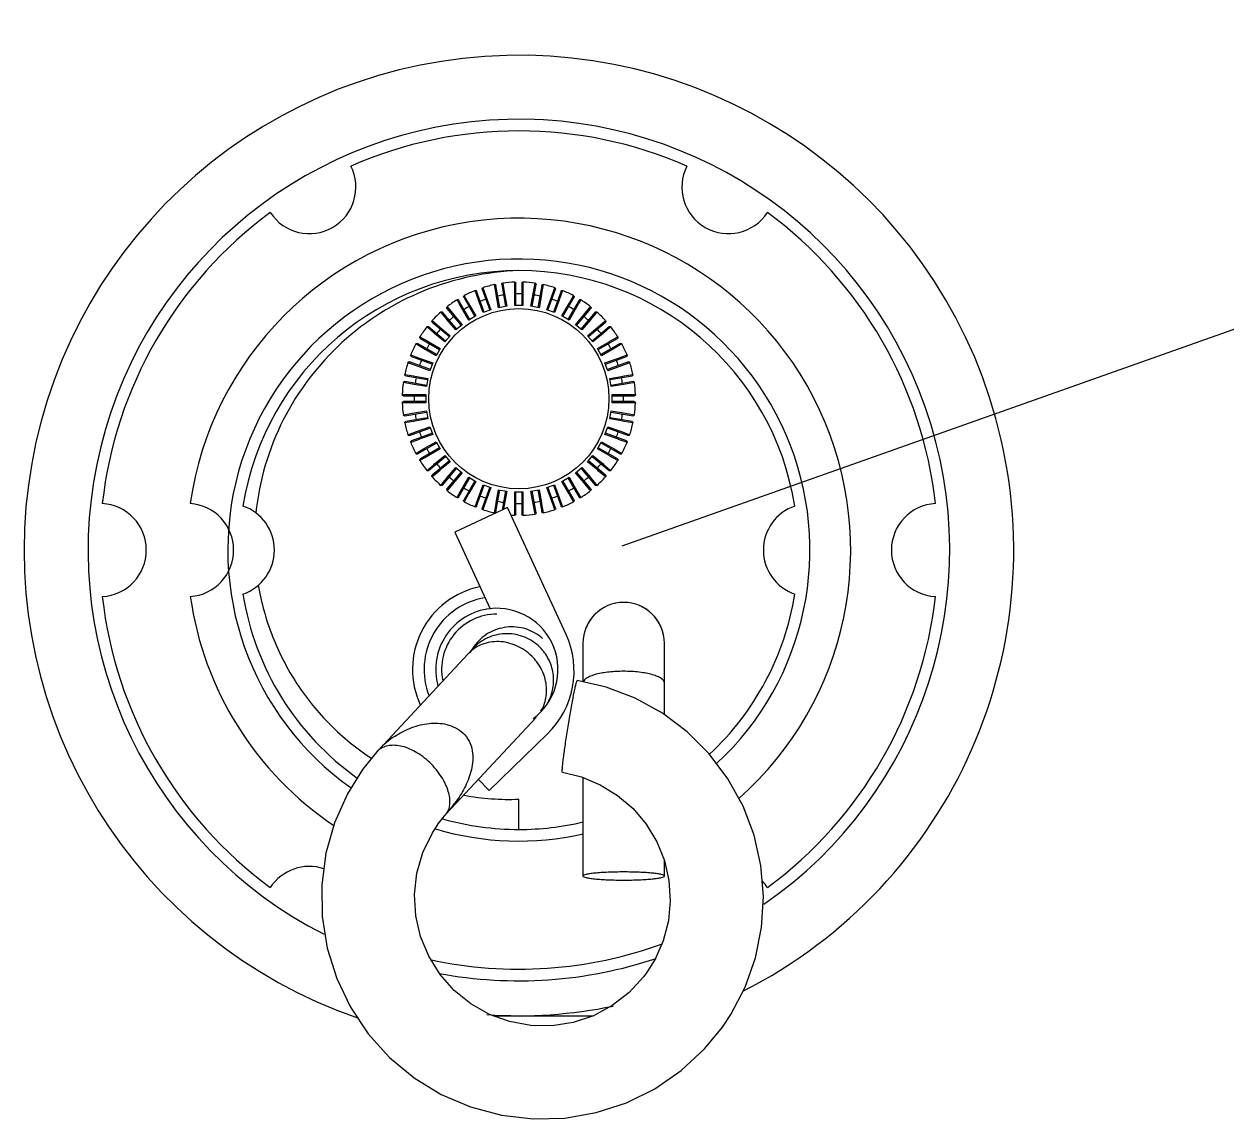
# Model space of a CAD drawing. Header units: millimetres. Extents: x 14764 to 253586, y -11609 to 135872.
# Drawn here: x 249293.8 to 249397.2, y 132721.2 to 132815.3 of the extents above; entities that cross this region are included whole.
import ezdxf

# ---------------------------------------------------------------- set-up
doc = ezdxf.new("R2010")
doc.units = ezdxf.units.MM
doc.header["$LTSCALE"] = 23.1
doc.layers.get('0').update_dxf_attribs({"linetype": 'CONTINUOUS'})

msp = doc.modelspace()

# ---------------------------------------------------------------- linework, layer by layer
at = {"color": 1}
msp.add_line((249345.2195, 132770.4438), (249626.2769, 132869.9543), dxfattribs=at)
at = {"color": 0, "linetype": 'ByBlock', "lineweight": 25}
for p, q in [((249333.2543, 132792.6066), (249333.5185, 132791.8812)), ((249334.3938, 132792.1157), (249334.26, 132792.8761)), ((249334.7116, 132790.9109), (249334.3791, 132792.7967)), ((249334.8715, 132792.8835), (249335.204, 132790.9978)), ((249334.9563, 132792.9989), (249335.0905, 132792.2386)), ((249335.9933, 132792.3175), (249335.9935, 132793.0896)), ((249336.097, 132791.0759), (249336.097, 132792.9908)), ((249336.597, 132792.9908), (249336.597, 132791.0759)), ((249336.7005, 132793.0896), (249336.7007, 132792.3175)), ((249337.49, 132790.9978), (249337.8225, 132792.8835)), ((249337.6034, 132792.2386), (249337.7377, 132792.9989)), ((249338.3149, 132792.7967), (249337.9824, 132790.9109)), ((249338.434, 132792.8761), (249338.3001, 132792.1157)), ((249339.1754, 132791.8812), (249339.4397, 132792.6066)), ((249331.0926, 132791.4696), (249331.0339, 132791.5713)), ((249332.1305, 132789.8791), (249331.173, 132791.5374)), ((249331.606, 132791.7874), (249332.5635, 132790.1291)), ((249331.6463, 132791.9248), (249332.0325, 132791.2562)), ((249332.8538, 132791.6392), (249332.5899, 132792.3648)), ((249333.3759, 132790.5079), (249332.721, 132792.3073)), ((249332.8859, 132791.5507), (249332.8538, 132791.6392)), ((249333.2781, 132790.4723), (249332.8859, 132791.5507)), ((249333.1908, 132792.4783), (249333.8457, 132790.6789)), ((249333.5185, 132791.8812), (249333.9436, 132790.7145)), ((249334.4102, 132792.023), (249334.3938, 132792.1157)), ((249334.6091, 132790.8928), (249334.4102, 132792.023)), ((249335.0905, 132792.2386), (249335.3065, 132791.0158)), ((249335.9929, 132791.0759), (249335.9933, 132792.3175)), ((249336.7007, 132792.3175), (249336.7011, 132791.0759)), ((249337.3874, 132791.0158), (249337.6034, 132792.2386)), ((249338.2838, 132792.023), (249338.0849, 132790.8928)), ((249338.3001, 132792.1157), (249338.2838, 132792.023)), ((249338.7504, 132790.7145), (249339.1754, 132791.8812)), ((249338.8482, 132790.6789), (249339.5031, 132792.4783)), ((249339.973, 132792.3073), (249339.3181, 132790.5079)), ((249339.808, 132791.5507), (249339.4159, 132790.4723)), ((249339.8402, 132791.6392), (249339.808, 132791.5507)), ((249340.1041, 132792.3648), (249339.8402, 132791.6392)), ((249340.1305, 132790.1291), (249341.0879, 132791.7874)), ((249341.5209, 132791.5374), (249340.5635, 132789.8791)), ((249340.6615, 132791.2562), (249341.0477, 132791.9248)), ((249341.66, 132791.5713), (249341.483, 132791.2645)), ((249329.7012, 132790.446), (249329.6394, 132790.5196)), ((249331.0132, 132789.0435), (249329.7823, 132790.5104)), ((249330.1653, 132790.8318), (249331.3962, 132789.3649)), ((249330.1811, 132790.9741), (249330.2411, 132790.9026)), ((249330.2411, 132790.9026), (249330.6775, 132790.3828)), ((249331.2103, 132791.2657), (249331.0926, 132791.4696)), ((249331.2565, 132791.1856), (249331.2103, 132791.2657)), ((249332.0403, 132789.827), (249331.2565, 132791.1856)), ((249332.0325, 132791.2562), (249332.6537, 132790.1811)), ((249333.9436, 132790.7145), (249333.2781, 132790.4723)), ((249335.3065, 132791.0158), (249334.6091, 132790.8928)), ((249336.7011, 132791.0759), (249335.9929, 132791.0759)), ((249338.0849, 132790.8928), (249337.3874, 132791.0158)), ((249339.4159, 132790.4723), (249338.7504, 132790.7145)), ((249340.0403, 132790.1811), (249340.6615, 132791.2562)), ((249341.4361, 132791.1832), (249340.6537, 132789.827)), ((249341.2978, 132789.3649), (249342.5286, 132790.8318)), ((249341.483, 132791.2645), (249341.4361, 132791.1832)), ((249342.9117, 132790.5104), (249341.6808, 132789.0435)), ((249342.0164, 132790.3828), (249342.4527, 132790.9024)), ((249342.4527, 132790.9024), (249342.5129, 132790.9741)), ((249343.0545, 132790.5196), (249342.9932, 132790.4465)), ((249328.9032, 132789.7834), (249329.4948, 132789.2873)), ((249328.9124, 132789.6406), (249330.3793, 132788.4097)), ((249330.1356, 132789.928), (249329.7012, 132790.446)), ((249330.1961, 132789.8559), (249330.1356, 132789.928)), ((249330.9334, 132788.9766), (249330.1961, 132789.8559)), ((249330.6775, 132790.3828), (249330.7383, 132790.3104)), ((249330.7383, 132790.3104), (249331.4759, 132789.4319)), ((249332.6537, 132790.1811), (249332.0403, 132789.827)), ((249340.6537, 132789.827), (249340.0403, 132790.1811)), ((249341.218, 132789.4319), (249341.9558, 132790.3105)), ((249342.4979, 132789.8559), (249341.7605, 132788.9766)), ((249341.9558, 132790.3105), (249342.0164, 132790.3828)), ((249342.3146, 132788.4097), (249343.7815, 132789.6406)), ((249342.5584, 132789.928), (249342.4979, 132789.8559)), ((249342.9932, 132790.4465), (249342.5584, 132789.928)), ((249343.1991, 132789.2873), (249343.719, 132789.7233)), ((249343.719, 132789.7233), (249343.7907, 132789.7834)), ((249328.5223, 132789.18), (249328.4487, 132789.2418)), ((249329.0401, 132788.7453), (249328.5223, 132789.18)), ((249330.0579, 132788.0267), (249328.591, 132789.2575)), ((249329.1122, 132788.6848), (249329.0401, 132788.7453)), ((249329.991, 132787.9469), (249329.1122, 132788.6848)), ((249329.4948, 132789.2873), (249329.5672, 132789.2265)), ((249329.5672, 132789.2265), (249330.4462, 132788.4894)), ((249330.4462, 132788.4894), (249329.991, 132787.9469)), ((249331.4759, 132789.4319), (249330.9334, 132788.9766)), ((249341.7605, 132788.9766), (249341.218, 132789.4319)), ((249342.2477, 132788.4894), (249343.1268, 132789.2266)), ((249342.703, 132787.9469), (249342.2477, 132788.4894)), ((249344.1029, 132789.2575), (249342.636, 132788.0267)), ((249343.5818, 132788.6848), (249342.703, 132787.9469)), ((249343.1268, 132789.2266), (249343.1991, 132789.2873)), ((249343.6539, 132788.7453), (249343.5818, 132788.6848)), ((249344.1721, 132789.1804), (249343.6539, 132788.7453)), ((249344.2452, 132789.2418), (249344.1721, 132789.1804)), ((249328.1666, 132787.3904), (249327.498, 132787.7766)), ((249329.2938, 132786.8594), (249327.6354, 132787.8168)), ((249327.8516, 132788.3889), (249328.5203, 132788.003)), ((249327.8854, 132788.2498), (249329.5438, 132787.2924)), ((249328.5203, 132788.003), (249328.6022, 132787.9558)), ((249328.6022, 132787.9558), (249329.5958, 132787.3826)), ((249343.0981, 132787.3826), (249344.0919, 132787.9559)), ((249343.1502, 132787.2924), (249344.8085, 132788.2498)), ((249345.0585, 132787.8168), (249343.4002, 132786.8594)), ((249344.0919, 132787.9559), (249344.1736, 132788.003)), ((249344.1736, 132788.003), (249344.8424, 132788.3889)), ((249345.1959, 132787.7766), (249344.5273, 132787.3904)), ((249327.058, 132786.833), (249327.1967, 132786.7826)), ((249327.1155, 132786.7019), (249328.9149, 132786.047)), ((249327.1967, 132786.7826), (249327.7836, 132786.5691)), ((249327.7836, 132786.5691), (249327.8725, 132786.5368)), ((249327.8725, 132786.5368), (249328.9506, 132786.1448)), ((249329.2417, 132786.7692), (249328.1666, 132787.3904)), ((249329.5958, 132787.3826), (249329.2417, 132786.7692)), ((249343.4522, 132786.7692), (249343.0981, 132787.3826)), ((249344.5273, 132787.3904), (249343.4522, 132786.7692)), ((249343.7434, 132786.1448), (249344.8217, 132786.5369)), ((249343.779, 132786.047), (249345.5784, 132786.7019)), ((249344.8217, 132786.5369), (249344.9103, 132786.5691)), ((249344.9103, 132786.5691), (249345.6359, 132786.833)), ((249327.5417, 132785.9043), (249326.8162, 132786.1686)), ((249328.7439, 132785.5771), (249326.9445, 132786.232)), ((249328.7083, 132785.4793), (249327.5417, 132785.9043)), ((249328.9506, 132786.1448), (249328.7083, 132785.4793)), ((249343.9856, 132785.4793), (249343.7434, 132786.1448)), ((249345.7494, 132786.232), (249343.95, 132785.5771)), ((249345.1523, 132785.9043), (249343.9856, 132785.4793)), ((249345.8777, 132786.1686), (249345.1523, 132785.9043)), ((249327.1843, 132784.3323), (249326.424, 132784.4666)), ((249328.4251, 132784.2189), (249326.5393, 132784.5514)), ((249326.5467, 132785.1629), (249327.3072, 132785.029)), ((249326.6261, 132785.0438), (249328.5119, 132784.7113)), ((249328.407, 132784.1163), (249327.1843, 132784.3323)), ((249327.3072, 132785.029), (249327.4002, 132785.0126)), ((249327.4002, 132785.0126), (249328.53, 132784.8138)), ((249328.53, 132784.8138), (249328.407, 132784.1163)), ((249344.1639, 132784.8138), (249345.2939, 132785.0127)), ((249344.2869, 132784.1163), (249344.1639, 132784.8138)), ((249344.182, 132784.7113), (249346.0678, 132785.0438)), ((249346.1546, 132784.5514), (249344.2689, 132784.2189)), ((249345.5097, 132784.3323), (249344.2869, 132784.1163)), ((249345.2939, 132785.0127), (249345.3868, 132785.029)), ((249345.3868, 132785.029), (249346.1472, 132785.1629)), ((249346.27, 132784.4666), (249345.5097, 132784.3323)), ((249326.3332, 132783.4294), (249327.1053, 132783.4296)), ((249326.4321, 132783.3259), (249328.347, 132783.3259)), ((249327.1053, 132783.4296), (249328.347, 132783.43)), ((249328.347, 132783.43), (249328.347, 132782.7218)), ((249344.347, 132783.43), (249345.5886, 132783.4296)), ((249344.347, 132782.7218), (249344.347, 132783.43)), ((249344.347, 132783.3259), (249346.2619, 132783.3259)), ((249345.5886, 132783.4296), (249346.3607, 132783.4294)), ((249327.1053, 132782.7222), (249326.3332, 132782.7224)), ((249328.347, 132782.8259), (249326.4321, 132782.8259)), ((249328.347, 132782.7218), (249327.1053, 132782.7222)), ((249346.2619, 132782.8259), (249344.347, 132782.8259)), ((249345.5886, 132782.7222), (249344.347, 132782.7218)), ((249346.3607, 132782.7224), (249345.5886, 132782.7222)), ((249326.424, 132781.6852), (249327.1843, 132781.8194)), ((249326.5393, 132781.6004), (249328.4251, 132781.9329)), ((249328.5119, 132781.4405), (249326.6261, 132781.108)), ((249327.1843, 132781.8194), (249328.407, 132782.0354)), ((249328.53, 132781.338), (249327.4001, 132781.1391)), ((249328.407, 132782.0354), (249328.53, 132781.338)), ((249344.1639, 132781.338), (249344.2869, 132782.0354)), ((249345.2937, 132781.1391), (249344.1639, 132781.338)), ((249346.0678, 132781.108), (249344.182, 132781.4405)), ((249344.2689, 132781.9329), (249346.1546, 132781.6004)), ((249344.2869, 132782.0354), (249345.5097, 132781.8194)), ((249345.5097, 132781.8194), (249346.27, 132781.6852)), ((249327.3072, 132781.1227), (249326.5467, 132780.9888)), ((249326.8162, 132779.9832), (249327.5417, 132780.2474)), ((249326.9445, 132779.9197), (249328.7439, 132780.5746)), ((249327.4001, 132781.1391), (249327.3072, 132781.1227)), ((249327.5417, 132780.2474), (249328.7083, 132780.6725)), ((249328.7083, 132780.6725), (249328.9506, 132780.007)), ((249343.7434, 132780.007), (249343.9856, 132780.6725)), ((249343.95, 132780.5746), (249345.7494, 132779.9197)), ((249343.9856, 132780.6725), (249345.1523, 132780.2474)), ((249345.1523, 132780.2474), (249345.8777, 132779.9832)), ((249345.3868, 132781.1227), (249345.2937, 132781.1391)), ((249346.1472, 132780.9888), (249345.3868, 132781.1227)), ((249327.7836, 132779.5827), (249327.058, 132779.3188)), ((249328.9149, 132780.1048), (249327.1155, 132779.4499)), ((249327.6354, 132778.3349), (249329.2938, 132779.2924)), ((249327.8723, 132779.6149), (249327.7836, 132779.5827)), ((249328.9506, 132780.007), (249327.8723, 132779.6149)), ((249328.1666, 132778.7614), (249329.2417, 132779.3826)), ((249329.2417, 132779.3826), (249329.5958, 132778.7692)), ((249343.0981, 132778.7692), (249343.4522, 132779.3826)), ((249343.4002, 132779.2924), (249345.0585, 132778.3349)), ((249343.4522, 132779.3826), (249344.5273, 132778.7614)), ((249344.8215, 132779.615), (249343.7434, 132780.007)), ((249345.5784, 132779.4499), (249343.779, 132780.1048)), ((249344.9103, 132779.5827), (249344.8215, 132779.615)), ((249345.4973, 132779.3692), (249344.9103, 132779.5827)), ((249345.6359, 132779.3188), (249345.4973, 132779.3692)), ((249327.498, 132778.3752), (249328.1666, 132778.7614)), ((249328.5203, 132778.1487), (249327.8516, 132777.7628)), ((249329.5438, 132778.8594), (249327.8854, 132777.9019)), ((249328.602, 132778.1959), (249328.5203, 132778.1487)), ((249328.591, 132776.8942), (249330.0579, 132778.1251)), ((249329.5958, 132778.7692), (249328.602, 132778.1959)), ((249329.1122, 132777.467), (249329.991, 132778.2048)), ((249329.991, 132778.2048), (249330.4462, 132777.6623)), ((249342.2477, 132777.6623), (249342.703, 132778.2048)), ((249342.636, 132778.1251), (249344.1029, 132776.8942)), ((249342.703, 132778.2048), (249343.5818, 132777.467)), ((249344.0918, 132778.1959), (249343.0981, 132778.7692)), ((249344.8085, 132777.9019), (249343.1502, 132778.8594)), ((249344.1736, 132778.1487), (249344.0918, 132778.1959)), ((249344.8424, 132777.7628), (249344.1736, 132778.1487)), ((249344.5273, 132778.7614), (249345.1959, 132778.3752)), ((249328.5219, 132776.9714), (249329.0401, 132777.4064)), ((249330.3793, 132777.7421), (249328.9124, 132776.5112)), ((249329.0401, 132777.4064), (249329.1122, 132777.467)), ((249330.4462, 132777.6623), (249329.5671, 132776.9251)), ((249329.7823, 132775.6413), (249331.0132, 132777.1082)), ((249330.1961, 132776.2958), (249330.9334, 132777.1751)), ((249330.9334, 132777.1751), (249331.4759, 132776.7199)), ((249341.218, 132776.7199), (249341.7605, 132777.1751)), ((249341.6808, 132777.1082), (249342.9117, 132775.6413)), ((249341.7605, 132777.1751), (249342.4979, 132776.2959)), ((249343.1267, 132776.9252), (249342.2477, 132777.6623)), ((249343.7815, 132776.5112), (249342.3146, 132777.7421)), ((249343.5818, 132777.467), (249343.6539, 132777.4064)), ((249343.6539, 132777.4064), (249344.1716, 132776.9717)), ((249328.4487, 132776.91), (249328.5219, 132776.9714)), ((249328.9749, 132776.4285), (249328.9032, 132776.3683)), ((249329.4948, 132776.8645), (249328.9749, 132776.4285)), ((249329.5671, 132776.9251), (249329.4948, 132776.8645)), ((249329.7007, 132775.7052), (249330.1356, 132776.2237)), ((249330.1356, 132776.2237), (249330.1961, 132776.2958)), ((249331.3962, 132776.7868), (249330.1653, 132775.3199)), ((249331.4759, 132776.7199), (249330.7382, 132775.8412)), ((249331.173, 132774.6143), (249332.1305, 132776.2727)), ((249331.2578, 132774.9685), (249332.0403, 132776.3247)), ((249332.0403, 132776.3247), (249332.6537, 132775.9706)), ((249340.0403, 132775.9706), (249340.6537, 132776.3247)), ((249340.5635, 132776.2727), (249341.5209, 132774.6143)), ((249340.6537, 132776.3247), (249341.4375, 132774.9662)), ((249341.9557, 132775.8414), (249341.218, 132776.7199)), ((249342.5286, 132775.3199), (249341.2978, 132776.7868)), ((249342.4979, 132776.2959), (249342.5584, 132776.2237)), ((249342.5584, 132776.2237), (249342.9928, 132775.7057)), ((249343.1991, 132776.8645), (249343.1267, 132776.9252)), ((249343.7907, 132776.3683), (249343.1991, 132776.8645)), ((249344.1716, 132776.9717), (249344.2452, 132776.91)), ((249329.6394, 132775.6321), (249329.7007, 132775.7052)), ((249330.2413, 132775.2493), (249330.1811, 132775.1776)), ((249330.6775, 132775.769), (249330.2413, 132775.2493)), ((249330.7382, 132775.8412), (249330.6775, 132775.769)), ((249332.5635, 132776.0227), (249331.606, 132774.3643)), ((249332.6537, 132775.9706), (249332.0325, 132774.8955)), ((249332.721, 132773.8444), (249333.3759, 132775.6438)), ((249332.8859, 132774.601), (249333.2781, 132775.6795)), ((249333.8457, 132775.4728), (249333.1908, 132773.6734)), ((249333.2781, 132775.6795), (249333.9436, 132775.4372)), ((249333.9436, 132775.4372), (249333.5185, 132774.2706)), ((249334.3791, 132773.355), (249334.7116, 132775.2408)), ((249334.4102, 132774.1288), (249334.6091, 132775.2589)), ((249334.6091, 132775.2589), (249335.3065, 132775.1359)), ((249335.204, 132775.154), (249334.913, 132773.5037)), ((249335.3065, 132775.1359), (249335.0905, 132773.9132)), ((249335.9933, 132773.8342), (249335.9929, 132775.0759)), ((249335.9929, 132775.0759), (249336.7011, 132775.0759)), ((249336.097, 132773.161), (249336.097, 132775.0759)), ((249336.597, 132775.0759), (249336.597, 132773.161)), ((249336.7011, 132775.0759), (249336.7007, 132773.8342)), ((249337.3874, 132775.1359), (249338.0849, 132775.2589)), ((249337.6034, 132773.9132), (249337.3874, 132775.1359)), ((249337.8225, 132773.2682), (249337.49, 132775.154)), ((249337.9824, 132775.2408), (249338.3149, 132773.355)), ((249338.0849, 132775.2589), (249338.2838, 132774.1288)), ((249338.7504, 132775.4372), (249339.4159, 132775.6795)), ((249339.1754, 132774.2706), (249338.7504, 132775.4372)), ((249339.5031, 132773.6734), (249338.8482, 132775.4728)), ((249339.3181, 132775.6438), (249339.973, 132773.8444)), ((249339.4159, 132775.6795), (249339.808, 132774.601)), ((249340.6615, 132774.8955), (249340.0403, 132775.9706)), ((249341.0879, 132774.3643), (249340.1305, 132776.0227)), ((249342.0164, 132775.769), (249341.9557, 132775.8414)), ((249342.4529, 132775.2491), (249342.0164, 132775.769)), ((249342.5129, 132775.1776), (249342.4529, 132775.2491)), ((249342.9928, 132775.7057), (249343.0545, 132775.6321)), ((249331.0339, 132774.5805), (249331.211, 132774.8873)), ((249331.211, 132774.8873), (249331.2578, 132774.9685)), ((249332.0325, 132774.8955), (249331.6463, 132774.2269)), ((249332.5899, 132773.7869), (249332.8538, 132774.5125)), ((249332.8538, 132774.5125), (249332.8859, 132774.601)), ((249333.5185, 132774.2706), (249333.2543, 132773.5451)), ((249334.26, 132773.2756), (249334.3938, 132774.036)), ((249334.3938, 132774.036), (249334.4102, 132774.1288)), ((249338.2838, 132774.1288), (249338.3001, 132774.036)), ((249338.3001, 132774.036), (249338.434, 132773.2756)), ((249339.4397, 132773.5451), (249339.1754, 132774.2706)), ((249339.808, 132774.601), (249339.8402, 132774.5125)), ((249339.8402, 132774.5125), (249340.1041, 132773.7869)), ((249341.0477, 132774.2269), (249340.6615, 132774.8955)), ((249341.4375, 132774.9662), (249341.4837, 132774.886)), ((249341.4837, 132774.886), (249341.6013, 132774.6822)), ((249341.6013, 132774.6822), (249341.66, 132774.5805)), ((249335.3757, 132773.7169), (249330.8346, 132771.6244)), ((249335.0905, 132773.9132), (249335.0269, 132773.5528)), ((249340.3976, 132762.8182), (249335.3757, 132773.7169)), ((249335.9935, 132773.0621), (249335.9933, 132773.8342)), ((249336.7007, 132773.8342), (249336.7005, 132773.0621)), ((249337.7377, 132773.1529), (249337.6034, 132773.9132)), ((249330.8346, 132771.6244), (249333.8687, 132765.0397)), ((249332.5018, 132761.8054), (249332.1855, 132761.3633)), ((249341.847, 132762.0759), (249341.847, 132758.7684)), ((249348.847, 132755.9332), (249348.847, 132762.0759)), ((249331.9964, 132761.1586), (249324.3375, 132752.9534)), ((249332.1429, 132761.3167), (249331.9965, 132761.1587)), ((249341.3552, 132758.8707), (249341.3672, 132758.8791)), ((249330.1025, 132747.4105), (249337.8446, 132755.705)), ((249333.7909, 132749.4224), (249338.8118, 132754.2999)), ((249324.2579, 132752.8763), (249322.9193, 132751.2124)), ((249324.2028, 132752.8091), (249324.2108, 132752.8178)), ((249324.2108, 132752.8178), (249324.2499, 132752.8595)), ((249324.2499, 132752.8595), (249324.2619, 132752.8724)), ((249324.2619, 132752.8724), (249324.2945, 132752.9074)), ((249324.2945, 132752.9074), (249324.3375, 132752.9535)), ((249332.8676, 132750.3729), (249333.7909, 132749.4224)), ((249341.847, 132750.5358), (249341.847, 132742.0759)), ((249336.347, 132746.0759), (249336.347, 132748.674)), ((249329.4262, 132746.5583), (249329.9557, 132747.2398)), ((249329.8157, 132747.103), (249329.9526, 132747.2473)), ((249329.9526, 132747.2473), (249329.9583, 132747.2535)), ((249329.9526, 132747.2473), (249329.9583, 132747.2534)), ((249329.9582, 132747.2427), (249329.9557, 132747.2398)), ((249330.0024, 132747.3007), (249330.0546, 132747.3566)), ((249330.0059, 132747.3049), (249330.0106, 132747.3099)), ((249330.0679, 132747.3734), (249330.0813, 132747.3878)), ((249330.0815, 132747.3877), (249330.1023, 132747.4107)), ((249330.0819, 132747.3868), (249330.1483, 132747.4622)), ((249330.1023, 132747.4107), (249330.148, 132747.4618)), ((249348.847, 132742.0759), (249348.847, 132743.4098)), ((249334.1543, 132730.0759), (249342.7345, 132730.0759))]:
    msp.add_line(p, q, dxfattribs=at)
for points in [[(249332.2472, 132761.4319), (249332.2495, 132761.4345), (249332.2368, 132761.4201), (249332.2006, 132761.3798), (249332.1429, 132761.3167)], [(249353.8255, 132729.1034), (249354.5397, 132730.1774), (249355.7752, 132732.5382), (249356.6668, 132735.0498), (249357.1966, 132737.6625), (249357.3542, 132740.3247), (249357.1363, 132742.9838), (249356.5473, 132745.5872), (249355.5986, 132748.0835), (249354.309, 132750.423), (249352.7039, 132752.5596), (249350.8151, 132754.4507), (249348.68, 132756.059), (249346.3409, 132757.3526), (249343.8441, 132758.3058), (249341.3673, 132758.8795)], [(249322.9192, 132751.2122), (249321.6349, 132749.1481), (249320.5217, 132746.6549), (249319.779, 132744.0268), (249319.4222, 132741.3182), (249319.4589, 132738.5853), (249319.8884, 132735.8848), (249320.7019, 132733.2729), (249321.8825, 132730.8038), (249323.4057, 132728.5289), (249325.24, 132726.4955), (249327.3473, 132724.746), (249329.6837, 132723.3167), (249332.2005, 132722.2374), (249334.8455, 132721.5305), (249337.5635, 132721.2107), (249340.2982, 132721.2844), (249342.9927, 132721.7502), (249345.591, 132722.5981), (249348.0392, 132723.8105), (249350.2867, 132725.3623), (249352.2866, 132727.2211), (249353.8253, 132729.1031)], [(249340.0873, 132750.9829), (249341.7166, 132750.5897), (249343.3349, 132749.9202), (249344.8273, 132749.0031), (249346.1561, 132747.8618), (249347.2875, 132746.525), (249348.1929, 132745.0265), (249348.8493, 132743.4041), (249349.2399, 132741.6987), (249349.3544, 132739.9538), (249349.1899, 132738.2138), (249348.7502, 132736.5227), (249348.0465, 132734.9239), (249347.3192, 132733.7583)], [(249347.3192, 132733.7584), (249347.0603, 132733.4111), (249345.8183, 132732.064), (249344.368, 132730.9435), (249342.7502, 132730.0811), (249341.0103, 132729.5008), (249339.1973, 132729.2186), (249337.3616, 132729.242), (249335.5546, 132729.5704), (249333.8267, 132730.1942), (249332.2258, 132731.0959), (249330.7964, 132732.2506), (249329.5783, 132733.626), (249328.6055, 132735.184), (249327.9053, 132736.8812), (249327.4974, 132738.6705), (249327.3934, 132740.5019), (249327.5965, 132742.3242), (249328.1012, 132744.0861), (249328.8934, 132745.7383), (249329.4259, 132746.5579)]]:
    msp.add_lwpolyline(points, dxfattribs=at)
msp.add_circle((249336.347, 132783.0759), 7.7398, dxfattribs=at)
for centre, radius, start, end in [((249336.347, 132770.0759), 42.5, 296.919383, 250.968651), ((249336.347, 132770.0759), 37, 304.682142, 243.13686), ((249336.347, 132770.0759), 36, 66.369477, 113.630523), ((249318.347, 132801.2528), 4, 213.184739, 26.815261), ((249354.347, 132801.2528), 4, 153.184739, 326.815261), ((249336.347, 132770.0759), 36, 126.369477, 173.630523), ((249336.347, 132770.0759), 36, 6.369477, 53.630523), ((249336.347, 132770.0759), 28.5, 311.518402, 171.951872), ((249336.347, 132770.0759), 25, 312.803363, 234.810979), ((249336.347, 132770.0759), 24, 9.068722, 170.931278), ((249336.347, 132783.0759), 10.02, 102.021937, 107.978061), ((249336.347, 132783.0759), 10.02, 92.021937, 97.978061), ((249336.347, 132783.0759), 10.02, 82.021938, 87.978061), ((249336.347, 132783.0759), 10.02, 72.021938, 77.978061), ((249336.347, 132783.0759), 10.02, 122.021936, 127.978061), ((249336.347, 132783.0759), 10.02, 112.021937, 117.978061), ((249336.347, 132783.0759), 9, 108.380232, 111.58498), ((249336.347, 132783.0759), 9, 98.506589, 101.669393), ((249336.347, 132783.0759), 9, 88.503433, 91.496567), ((249336.347, 132783.0759), 9, 78.330607, 81.493411), ((249336.347, 132783.0759), 9, 68.41502, 71.619768), ((249336.347, 132783.0759), 10.02, 62.021938, 67.978061), ((249336.347, 132783.0759), 10.02, 52.021938, 57.978062), ((249336.347, 132783.0759), 10.02, 132.021937, 137.978061), ((249336.347, 132783.0759), 9, 118.323979, 121.601229), ((249336.347, 132783.0759), 9, 58.398771, 61.676021), ((249336.347, 132783.0759), 10.02, 42.021938, 47.978061), ((249336.347, 132783.0759), 9, 128.516267, 131.538462), ((249336.347, 132783.0759), 9, 48.461538, 51.483733), ((249336.347, 132783.0759), 10.02, 142.021937, 147.978061), ((249336.347, 132783.0759), 9, 138.433315, 141.635387), ((249336.347, 132783.0759), 9, 38.364613, 41.566685), ((249336.347, 132783.0759), 10.02, 32.021938, 37.978061), ((249336.347, 132783.0759), 10.02, 152.021937, 157.978061), ((249336.347, 132783.0759), 9, 148.350755, 151.548374), ((249336.347, 132783.0759), 9, 28.451626, 31.649245), ((249336.347, 132783.0759), 10.02, 22.021938, 27.978061), ((249336.347, 132783.0759), 10.02, 162.021937, 167.978061), ((249336.347, 132783.0759), 9, 158.543644, 161.471891), ((249336.347, 132783.0759), 9, 18.528109, 21.456356), ((249336.347, 132783.0759), 10.02, 12.021938, 17.978061), ((249336.347, 132783.0759), 10.02, 172.021937, 177.978061), ((249336.347, 132783.0759), 9, 168.48654, 171.669979), ((249336.347, 132783.0759), 9, 8.330021, 11.51346), ((249336.347, 132783.0759), 10.02, 2.021937, 7.978061), ((249336.347, 132783.0759), 9, 178.397179, 181.602821), ((249336.347, 132783.0759), 9, 358.397179, 1.602821), ((249336.347, 132783.0759), 10.02, 182.021937, 187.978061), ((249336.347, 132783.0759), 10.02, 352.021937, 357.978061), ((249336.347, 132783.0759), 9, 188.330021, 191.51346), ((249336.347, 132783.0759), 9, 348.48654, 351.669979), ((249336.347, 132783.0759), 10.02, 192.021938, 197.978061), ((249336.347, 132783.0759), 9, 198.528109, 201.456356), ((249336.347, 132783.0759), 9, 338.543644, 341.471891), ((249336.347, 132783.0759), 10.02, 342.021937, 347.978061), ((249336.347, 132783.0759), 10.02, 202.021938, 207.978061), ((249336.347, 132783.0759), 10.02, 332.021937, 337.978061), ((249336.347, 132783.0759), 9, 208.451626, 211.649245), ((249336.347, 132783.0759), 9, 328.350755, 331.548374), ((249336.347, 132783.0759), 10.02, 212.021938, 217.978061), ((249336.347, 132783.0759), 9, 218.364613, 221.566685), ((249336.347, 132783.0759), 9, 318.433315, 321.635387), ((249336.347, 132783.0759), 10.02, 322.021937, 327.978061), ((249336.347, 132783.0759), 10.02, 222.021938, 227.978061), ((249336.347, 132783.0759), 9, 228.461538, 231.483733), ((249336.347, 132783.0759), 9, 308.516267, 311.538462), ((249336.347, 132783.0759), 10.02, 312.021937, 317.978061), ((249336.347, 132783.0759), 10.02, 232.021938, 237.978062), ((249336.347, 132783.0759), 9, 238.398771, 241.676021), ((249336.347, 132783.0759), 9, 298.323979, 301.601229), ((249336.347, 132783.0759), 10.02, 302.021936, 307.978061), ((249300.347, 132770.0759), 4, 273.184739, 86.815261), ((249307.847, 132770.0759), 4, 274.024064, 85.975936), ((249336.347, 132783.0759), 10.02, 242.021938, 247.978061), ((249336.347, 132783.0759), 9, 248.41502, 251.619768), ((249336.347, 132783.0759), 9, 258.330607, 261.493411), ((249336.347, 132783.0759), 9, 268.503433, 271.496567), ((249336.347, 132783.0759), 9, 278.506589, 281.669393), ((249336.347, 132783.0759), 9, 288.380232, 291.58498), ((249336.347, 132783.0759), 10.02, 292.021937, 297.978061), ((249372.347, 132770.0759), 4, 93.184739, 266.815261), ((249311.347, 132770.0759), 4, 288.965575, 71.034425), ((249336.347, 132783.0759), 10.02, 252.021938, 257.978061), ((249336.347, 132783.0759), 10.02, 266.114458, 267.978061), ((249336.347, 132783.0759), 10.02, 272.021937, 277.978061), ((249336.347, 132783.0759), 10.02, 282.021937, 287.978061), ((249361.347, 132770.0759), 4, 108.965575, 251.034425), ((249334.4561, 132759.8195), 7.25, 101.575234, 204.838047), ((249336.347, 132770.0759), 36, 186.369477, 233.630523), ((249336.347, 132770.0759), 28.5, 188.048128, 236.108508), ((249336.3476, 132770.0762), 24.0006, 189.069358, 234.677302), ((249334.4561, 132759.8195), 6.25, 99.421109, 201.241457), ((249336.347, 132770.0759), 24, 313.036752, 350.931278), ((249336.347, 132770.0759), 36, 306.369477, 353.630523), ((249334.4561, 132759.8195), 5.25, 96.408677, 195.586301), ((249334.4561, 132759.8195), 5.2531, 306.472095, 96.4198), ((249345.347, 132762.0759), 3.5, 0, 180), ((249345.2611, 132762.1622), 3.3781, 131.424528, 142.2005), ((249345.3161, 132761.9984), 3.5793, 55.743655, 66.804785), ((249345.4323, 132762.1617), 3.3789, 37.748061, 48.701623), ((249334.4561, 132759.8195), 4.75, 90, 191.70613), ((249345.4421, 132762.0364), 3.5989, 149.325523, 159.134882), ((249345.3672, 132762.0805), 3.512, 142.206978, 149.320617), ((249345.3271, 132762.0807), 3.5116, 30.774686, 37.741816), ((249345.2521, 132762.0365), 3.5987, 20.863895, 30.768654), ((249333.586, 132759.6795), 7.5, 314.169685, 24.739509), ((249345.3307, 132762.0571), 3.5174, 8.30834, 13.994269), ((249335.3687, 132758.8661), 4.042, 135.447816, 140.581463), ((249335.3721, 132758.8627), 4.0468, 134.379636, 135.448665), ((249330.2091, 132747.2586), 8.1797, 123.826021, 135.875666), ((249325.2894, 132751.6974), 1.5546, 131.285601, 134.346369), ((249325.2999, 132751.6852), 1.5707, 127.297273, 131.281494), ((249335.5255, 132770.1988), 21.5405, 259.611452, 272.185465), ((249329.2698, 132747.8177), 0.8969, 320.124646, 320.634915), ((249321.0947, 132755.5149), 12.1167, 317.013585, 317.345101), ((249329.2918, 132747.8), 0.8687, 320.624804, 323.20289), ((249329.3196, 132747.779), 0.8339, 323.209216, 324.993565), ((249321.0874, 132755.5217), 12.1267, 317.377507, 317.681826), ((249321.1019, 132755.5085), 12.1071, 317.681817, 317.875103), ((249329.1326, 132748.217), 1.2611, 316.985634, 318.259065), ((249329.0783, 132748.2657), 1.3341, 318.252802, 318.810642), ((249329.1146, 132748.2343), 1.286, 318.799887, 319.906826), ((249329.2038, 132748.159), 1.1693, 319.915582, 320.215815), ((249329.1276, 132748.2224), 1.2684, 320.217819, 323.254812), ((249336.347, 132770.0759), 25, 253.351115, 282.737721), ((249336.3467, 132770.0754), 23.9995, 254.13596, 254.373818), ((249336.3623, 132770.1874), 24.1115, 254.409788, 269.963665), ((249336.347, 132770.0759), 24, 270, 283.293953), ((249318.347, 132738.899), 4, 71.612737, 146.815261), ((249354.347, 132738.899), 4, 33.184739, 42.977342), ((249336.347, 132770.0759), 36, 257.765332, 290.056141), ((249336.347, 132770.0759), 37, 259.325794, 288.573172), ((249336.347, 132770.0759), 40, 266.064818, 281.674362)]:
    msp.add_arc(centre, radius, start, end, dxfattribs=at)
for points, knots in [([(249336.347, 132794.0759), (249333.5711, 132793.9802), (249328.0039, 132792.8036), (249320.8136, 132788.2638), (249315.6575, 132781.4982), (249314.0434, 132776.0316), (249313.7546, 132773.2702)], [0, 0, 0, 0, 0.25004719, 0.50006336, 0.75004844, 1, 1, 1, 1]), ([(249333.1908, 132792.4783), (249333.1823, 132792.5018), (249333.1841, 132792.5599), (249333.2287, 132792.5984), (249333.2543, 132792.6066)], [0, 0, 0, 0, 0.48217948, 1, 1, 1, 1]), ([(249334.26, 132792.8761), (249334.2862, 132792.8817), (249334.3441, 132792.8707), (249334.3747, 132792.8213), (249334.3791, 132792.7967)], [0, 0, 0, 0, 0.51782116, 1, 1, 1, 1]), ([(249334.8715, 132792.8835), (249334.8671, 132792.9082), (249334.879, 132792.965), (249334.9297, 132792.9952), (249334.9563, 132792.9989)], [0, 0, 0, 0, 0.48217951, 1, 1, 1, 1]), ([(249335.9935, 132793.0896), (249336.0203, 132793.0906), (249336.0754, 132793.0697), (249336.097, 132793.0158), (249336.097, 132792.9908)], [0, 0, 0, 0, 0.51782117, 1, 1, 1, 1]), ([(249336.597, 132792.9908), (249336.597, 132793.0158), (249336.6186, 132793.0697), (249336.6737, 132793.0906), (249336.7005, 132793.0896)], [0, 0, 0, 0, 0.48217946, 1, 1, 1, 1]), ([(249337.7377, 132792.9989), (249337.7643, 132792.9952), (249337.8149, 132792.965), (249337.8268, 132792.9082), (249337.8225, 132792.8835)], [0, 0, 0, 0, 0.51782074, 1, 1, 1, 1]), ([(249338.3149, 132792.7967), (249338.3192, 132792.8213), (249338.3499, 132792.8707), (249338.4078, 132792.8817), (249338.434, 132792.8761)], [0, 0, 0, 0, 0.48217941, 1, 1, 1, 1]), ([(249339.4397, 132792.6066), (249339.4652, 132792.5984), (249339.5098, 132792.5599), (249339.5117, 132792.5018), (249339.5031, 132792.4783)], [0, 0, 0, 0, 0.51782076, 1, 1, 1, 1]), ([(249331.0339, 132791.5713), (249331.0567, 132791.5855), (249331.1149, 132791.595), (249331.1605, 132791.5591), (249331.173, 132791.5374)], [0, 0, 0, 0, 0.51782163, 1, 1, 1, 1]), ([(249331.606, 132791.7874), (249331.5935, 132791.8091), (249331.5853, 132791.8665), (249331.6226, 132791.9122), (249331.6463, 132791.9248)], [0, 0, 0, 0, 0.48217952, 1, 1, 1, 1]), ([(249332.5899, 132792.3648), (249332.6147, 132792.3749), (249332.6737, 132792.3741), (249332.7124, 132792.3308), (249332.721, 132792.3073)], [0, 0, 0, 0, 0.51782112, 1, 1, 1, 1]), ([(249339.973, 132792.3073), (249339.9815, 132792.3308), (249340.0203, 132792.3741), (249340.0792, 132792.3749), (249340.1041, 132792.3648)], [0, 0, 0, 0, 0.48217945, 1, 1, 1, 1]), ([(249341.0477, 132791.9248), (249341.0714, 132791.9122), (249341.1087, 132791.8665), (249341.1004, 132791.8091), (249341.0879, 132791.7874)], [0, 0, 0, 0, 0.51782071, 1, 1, 1, 1]), ([(249341.5209, 132791.5374), (249341.5334, 132791.5591), (249341.5791, 132791.595), (249341.6373, 132791.5855), (249341.66, 132791.5713)], [0, 0, 0, 0, 0.48217883, 1, 1, 1, 1]), ([(249329.6394, 132790.5196), (249329.6594, 132790.5376), (249329.715, 132790.557), (249329.7662, 132790.5296), (249329.7823, 132790.5104)], [0, 0, 0, 0, 0.51782107, 1, 1, 1, 1]), ([(249330.1653, 132790.8318), (249330.1493, 132790.851), (249330.1311, 132790.9061), (249330.1599, 132790.9576), (249330.1811, 132790.9741)], [0, 0, 0, 0, 0.48217947, 1, 1, 1, 1]), ([(249342.5129, 132790.9741), (249342.534, 132790.9576), (249342.5628, 132790.9061), (249342.5447, 132790.851), (249342.5286, 132790.8318)], [0, 0, 0, 0, 0.51782076, 1, 1, 1, 1]), ([(249342.9117, 132790.5104), (249342.9277, 132790.5296), (249342.9789, 132790.557), (249343.0346, 132790.5376), (249343.0545, 132790.5196)], [0, 0, 0, 0, 0.48217946, 1, 1, 1, 1]), ([(249328.9124, 132789.6406), (249328.8933, 132789.6566), (249328.8659, 132789.7078), (249328.8853, 132789.7635), (249328.9032, 132789.7834)], [0, 0, 0, 0, 0.48217947, 1, 1, 1, 1]), ([(249343.7907, 132789.7834), (249343.8087, 132789.7635), (249343.8281, 132789.7078), (249343.8007, 132789.6566), (249343.7815, 132789.6406)], [0, 0, 0, 0, 0.51782077, 1, 1, 1, 1]), ([(249328.4487, 132789.2418), (249328.4653, 132789.2629), (249328.5167, 132789.2917), (249328.5719, 132789.2736), (249328.591, 132789.2575)], [0, 0, 0, 0, 0.51782115, 1, 1, 1, 1]), ([(249344.1029, 132789.2575), (249344.1221, 132789.2736), (249344.1772, 132789.2917), (249344.2287, 132789.2629), (249344.2452, 132789.2418)], [0, 0, 0, 0, 0.48217945, 1, 1, 1, 1]), ([(249327.498, 132787.7766), (249327.5106, 132787.8003), (249327.5563, 132787.8376), (249327.6138, 132787.8293), (249327.6354, 132787.8168)], [0, 0, 0, 0, 0.51783645, 1, 1, 1, 1]), ([(249327.8854, 132788.2498), (249327.8638, 132788.2623), (249327.8279, 132788.308), (249327.8373, 132788.3662), (249327.8516, 132788.3889)], [0, 0, 0, 0, 0.48217954, 1, 1, 1, 1]), ([(249344.8424, 132788.3889), (249344.8566, 132788.3662), (249344.8661, 132788.308), (249344.8302, 132788.2623), (249344.8085, 132788.2498)], [0, 0, 0, 0, 0.51782072, 1, 1, 1, 1]), ([(249345.0585, 132787.8168), (249345.0802, 132787.8293), (249345.1377, 132787.8376), (249345.1833, 132787.8003), (249345.1959, 132787.7766)], [0, 0, 0, 0, 0.48217415, 1, 1, 1, 1]), ([(249327.1155, 132786.7019), (249327.0921, 132786.7104), (249327.0488, 132786.7492), (249327.048, 132786.8081), (249327.058, 132786.833)], [0, 0, 0, 0, 0.48217954, 1, 1, 1, 1]), ([(249345.6359, 132786.833), (249345.646, 132786.8081), (249345.6452, 132786.7492), (249345.6019, 132786.7104), (249345.5784, 132786.7019)], [0, 0, 0, 0, 0.51782077, 1, 1, 1, 1]), ([(249326.8162, 132786.1686), (249326.8245, 132786.1941), (249326.863, 132786.2387), (249326.921, 132786.2406), (249326.9445, 132786.232)], [0, 0, 0, 0, 0.51782119, 1, 1, 1, 1]), ([(249345.7494, 132786.232), (249345.7729, 132786.2406), (249345.831, 132786.2387), (249345.8695, 132786.1941), (249345.8777, 132786.1686)], [0, 0, 0, 0, 0.48217945, 1, 1, 1, 1]), ([(249326.424, 132784.4666), (249326.4277, 132784.4932), (249326.4579, 132784.5438), (249326.5147, 132784.5557), (249326.5393, 132784.5514)], [0, 0, 0, 0, 0.51782116, 1, 1, 1, 1]), ([(249326.6261, 132785.0438), (249326.6015, 132785.0481), (249326.5522, 132785.0788), (249326.5411, 132785.1366), (249326.5467, 132785.1629)], [0, 0, 0, 0, 0.48217951, 1, 1, 1, 1]), ([(249346.1472, 132785.1629), (249346.1528, 132785.1366), (249346.1418, 132785.0788), (249346.0924, 132785.0481), (249346.0678, 132785.0438)], [0, 0, 0, 0, 0.51782077, 1, 1, 1, 1]), ([(249346.1546, 132784.5514), (249346.1793, 132784.5557), (249346.2361, 132784.5438), (249346.2663, 132784.4932), (249346.27, 132784.4666)], [0, 0, 0, 0, 0.48217941, 1, 1, 1, 1]), ([(249326.4321, 132783.3259), (249326.4071, 132783.3259), (249326.3532, 132783.3475), (249326.3323, 132783.4026), (249326.3332, 132783.4294)], [0, 0, 0, 0, 0.48217946, 1, 1, 1, 1]), ([(249346.3607, 132783.4294), (249346.3617, 132783.4026), (249346.3408, 132783.3475), (249346.2869, 132783.3259), (249346.2619, 132783.3259)], [0, 0, 0, 0, 0.51782117, 1, 1, 1, 1]), ([(249326.3332, 132782.7224), (249326.3323, 132782.7492), (249326.3532, 132782.8043), (249326.4071, 132782.8259), (249326.4321, 132782.8259)], [0, 0, 0, 0, 0.51782117, 1, 1, 1, 1]), ([(249346.2619, 132782.8259), (249346.2869, 132782.8259), (249346.3408, 132782.8043), (249346.3617, 132782.7492), (249346.3607, 132782.7224)], [0, 0, 0, 0, 0.48217946, 1, 1, 1, 1]), ([(249326.5393, 132781.6004), (249326.5147, 132781.596), (249326.4579, 132781.6079), (249326.4277, 132781.6586), (249326.424, 132781.6852)], [0, 0, 0, 0, 0.48217941, 1, 1, 1, 1]), ([(249346.27, 132781.6852), (249346.2663, 132781.6586), (249346.2361, 132781.6079), (249346.1793, 132781.596), (249346.1546, 132781.6004)], [0, 0, 0, 0, 0.51782116, 1, 1, 1, 1]), ([(249326.5467, 132780.9888), (249326.5411, 132781.0151), (249326.5522, 132781.073), (249326.6015, 132781.1036), (249326.6261, 132781.108)], [0, 0, 0, 0, 0.51782077, 1, 1, 1, 1]), ([(249346.0678, 132781.108), (249346.0924, 132781.1036), (249346.1418, 132781.073), (249346.1528, 132781.0151), (249346.1472, 132780.9888)], [0, 0, 0, 0, 0.48217951, 1, 1, 1, 1]), ([(249326.9445, 132779.9197), (249326.921, 132779.9112), (249326.863, 132779.913), (249326.8245, 132779.9576), (249326.8162, 132779.9832)], [0, 0, 0, 0, 0.48217945, 1, 1, 1, 1]), ([(249327.058, 132779.3188), (249327.048, 132779.3436), (249327.0488, 132779.4026), (249327.0921, 132779.4413), (249327.1155, 132779.4499)], [0, 0, 0, 0, 0.51782077, 1, 1, 1, 1]), ([(249345.5784, 132779.4499), (249345.6019, 132779.4413), (249345.6452, 132779.4026), (249345.646, 132779.3436), (249345.6359, 132779.3188)], [0, 0, 0, 0, 0.48217954, 1, 1, 1, 1]), ([(249345.8777, 132779.9832), (249345.8695, 132779.9576), (249345.831, 132779.913), (249345.7729, 132779.9112), (249345.7494, 132779.9197)], [0, 0, 0, 0, 0.51782119, 1, 1, 1, 1]), ([(249327.6354, 132778.3349), (249327.6138, 132778.3224), (249327.5563, 132778.3142), (249327.5106, 132778.3515), (249327.498, 132778.3752)], [0, 0, 0, 0, 0.48217415, 1, 1, 1, 1]), ([(249345.1959, 132778.3752), (249345.1833, 132778.3515), (249345.1376, 132778.3142), (249345.0802, 132778.3224), (249345.0585, 132778.3349)], [0, 0, 0, 0, 0.51783645, 1, 1, 1, 1]), ([(249327.8516, 132777.7628), (249327.8373, 132777.7856), (249327.8279, 132777.8438), (249327.8638, 132777.8894), (249327.8854, 132777.9019)], [0, 0, 0, 0, 0.51782072, 1, 1, 1, 1]), ([(249344.8085, 132777.9019), (249344.8302, 132777.8894), (249344.8661, 132777.8438), (249344.8566, 132777.7856), (249344.8424, 132777.7628)], [0, 0, 0, 0, 0.48217954, 1, 1, 1, 1]), ([(249328.591, 132776.8942), (249328.5719, 132776.8782), (249328.5167, 132776.86), (249328.4653, 132776.8888), (249328.4487, 132776.91)], [0, 0, 0, 0, 0.48217945, 1, 1, 1, 1]), ([(249328.9032, 132776.3683), (249328.8853, 132776.3883), (249328.8659, 132776.4439), (249328.8933, 132776.4951), (249328.9124, 132776.5112)], [0, 0, 0, 0, 0.51782077, 1, 1, 1, 1]), ([(249343.7815, 132776.5112), (249343.8007, 132776.4951), (249343.8281, 132776.4439), (249343.8087, 132776.3883), (249343.7907, 132776.3683)], [0, 0, 0, 0, 0.48217947, 1, 1, 1, 1]), ([(249344.2452, 132776.91), (249344.2287, 132776.8888), (249344.1772, 132776.8601), (249344.1221, 132776.8782), (249344.1029, 132776.8942)], [0, 0, 0, 0, 0.51782115, 1, 1, 1, 1]), ([(249329.7823, 132775.6413), (249329.7662, 132775.6222), (249329.715, 132775.5948), (249329.6594, 132775.6142), (249329.6394, 132775.6321)], [0, 0, 0, 0, 0.48217946, 1, 1, 1, 1]), ([(249330.1811, 132775.1776), (249330.1599, 132775.1942), (249330.1311, 132775.2456), (249330.1493, 132775.3008), (249330.1653, 132775.3199)], [0, 0, 0, 0, 0.51782076, 1, 1, 1, 1]), ([(249342.5286, 132775.3199), (249342.5447, 132775.3008), (249342.5628, 132775.2456), (249342.534, 132775.1942), (249342.5129, 132775.1776)], [0, 0, 0, 0, 0.48217947, 1, 1, 1, 1]), ([(249343.0545, 132775.6321), (249343.0346, 132775.6142), (249342.9789, 132775.5948), (249342.9277, 132775.6222), (249342.9117, 132775.6413)], [0, 0, 0, 0, 0.51782107, 1, 1, 1, 1]), ([(249331.173, 132774.6143), (249331.1605, 132774.5927), (249331.1149, 132774.5568), (249331.0567, 132774.5662), (249331.0339, 132774.5805)], [0, 0, 0, 0, 0.48217883, 1, 1, 1, 1]), ([(249331.6463, 132774.2269), (249331.6226, 132774.2395), (249331.5853, 132774.2852), (249331.5935, 132774.3427), (249331.606, 132774.3643)], [0, 0, 0, 0, 0.51782071, 1, 1, 1, 1]), ([(249341.0879, 132774.3643), (249341.1004, 132774.3427), (249341.1087, 132774.2852), (249341.0714, 132774.2395), (249341.0477, 132774.2269)], [0, 0, 0, 0, 0.48217952, 1, 1, 1, 1]), ([(249341.66, 132774.5805), (249341.6373, 132774.5662), (249341.5791, 132774.5568), (249341.5334, 132774.5927), (249341.5209, 132774.6143)], [0, 0, 0, 0, 0.51782163, 1, 1, 1, 1]), ([(249332.721, 132773.8444), (249332.7124, 132773.821), (249332.6737, 132773.7777), (249332.6147, 132773.7769), (249332.5899, 132773.7869)], [0, 0, 0, 0, 0.48217945, 1, 1, 1, 1]), ([(249333.2543, 132773.5451), (249333.2287, 132773.5534), (249333.1841, 132773.5919), (249333.1823, 132773.6499), (249333.1908, 132773.6734)], [0, 0, 0, 0, 0.51782076, 1, 1, 1, 1]), ([(249334.3791, 132773.355), (249334.3747, 132773.3304), (249334.3441, 132773.2811), (249334.2862, 132773.27), (249334.26, 132773.2756)], [0, 0, 0, 0, 0.48217941, 1, 1, 1, 1]), ([(249336.097, 132773.161), (249336.097, 132773.136), (249336.0754, 132773.0821), (249336.0203, 132773.0612), (249335.9935, 132773.0621)], [0, 0, 0, 0, 0.48217946, 1, 1, 1, 1]), ([(249336.7005, 132773.0621), (249336.6737, 132773.0612), (249336.6186, 132773.0821), (249336.597, 132773.136), (249336.597, 132773.161)], [0, 0, 0, 0, 0.51782117, 1, 1, 1, 1]), ([(249337.8225, 132773.2682), (249337.8268, 132773.2436), (249337.8149, 132773.1868), (249337.7643, 132773.1566), (249337.7377, 132773.1529)], [0, 0, 0, 0, 0.48217951, 1, 1, 1, 1]), ([(249338.434, 132773.2756), (249338.4078, 132773.27), (249338.3499, 132773.2811), (249338.3192, 132773.3304), (249338.3149, 132773.355)], [0, 0, 0, 0, 0.51782116, 1, 1, 1, 1]), ([(249339.5031, 132773.6734), (249339.5117, 132773.6499), (249339.5098, 132773.5919), (249339.4652, 132773.5534), (249339.4397, 132773.5451)], [0, 0, 0, 0, 0.48217948, 1, 1, 1, 1]), ([(249340.1041, 132773.7869), (249340.0792, 132773.7769), (249340.0203, 132773.7777), (249339.9815, 132773.821), (249339.973, 132773.8444)], [0, 0, 0, 0, 0.51782112, 1, 1, 1, 1]), ([(249313.961, 132767.0482), (249314.22, 132765.5488), (249315.0446, 132762.5938), (249317.1527, 132758.5102), (249320.049, 132754.9419), (249322.4327, 132753.0088), (249323.7077, 132752.1786)], [0, 0, 0, 0, 0.25001603, 0.50000856, 0.75000982, 1, 1, 1, 1]), ([(249338.3826, 132762.4874), (249337.9657, 132762.8502), (249337.2137, 132763.2694), (249336.1218, 132763.4886), (249335.0087, 132763.4736), (249333.6585, 132763.0284), (249332.8223, 132762.2535), (249332.5018, 132761.8054)], [0, 0, 0, 0, 0.25011127, 0.37566654, 0.5012188, 0.75068322, 1, 1, 1, 1]), ([(249338.1372, 132761.7411), (249337.7705, 132762.1014), (249337.1033, 132762.5375), (249336.114, 132762.839), (249335.3384, 132762.9153), (249334.564, 132762.8407), (249333.8176, 132762.6218), (249333.129, 132762.2611), (249332.7258, 132761.9351), (249332.5418, 132761.755)], [0, 0, 0, 0, 0.2494867, 0.37474808, 0.49988769, 0.62507284, 0.75014882, 0.87504731, 1, 1, 1, 1]), ([(249337.4468, 132760.971), (249337.07, 132761.3411), (249336.3987, 132761.7964), (249335.4057, 132762.1334), (249334.6406, 132762.2354), (249333.8865, 132762.1866), (249333.1712, 132761.9911), (249332.5261, 132761.6488), (249332.1593, 132761.3331), (249331.9965, 132761.1587)], [0, 0, 0, 0, 0.26159024, 0.39067886, 0.51725727, 0.64123343, 0.76257926, 0.88178884, 1, 1, 1, 1]), ([(249338.8555, 132756.9921), (249339.0592, 132757.3672), (249339.3422, 132758.1916), (249339.3612, 132759.4951), (249338.957, 132760.7358), (249338.4426, 132761.4411), (249338.1372, 132761.7411)], [0, 0, 0, 0, 0.24962387, 0.49952099, 0.74964132, 1, 1, 1, 1]), ([(249338.2455, 132756.2336), (249338.3513, 132756.4077), (249338.5311, 132756.78), (249338.7481, 132757.5883), (249338.7476, 132758.6793), (249338.3059, 132759.9338), (249337.7665, 132760.6569), (249337.4468, 132760.971)], [0, 0, 0, 0, 0.11851554, 0.2387065, 0.48460619, 0.73935109, 1, 1, 1, 1]), ([(249345.347, 132759.6609), (249344.9278, 132759.6609), (249344.1381, 132759.6191), (249343.088, 132759.4494), (249342.3729, 132759.2146), (249342.0005, 132758.9652), (249341.8908, 132758.8254), (249341.8656, 132758.7565)], [0, 0, 0, 0, 0.33951962, 0.63863151, 0.86162894, 0.94056368, 1, 1, 1, 1]), ([(249348.847, 132758.6551), (249348.847, 132758.8118), (249348.6072, 132759.0468), (249348.2328, 132759.2324), (249347.7955, 132759.3837), (249347.2703, 132759.5017), (249346.4456, 132759.6251), (249345.7937, 132759.6609), (249345.347, 132759.6609)], [0, 0, 0, 0, 0.12385681, 0.22038057, 0.341372, 0.48509986, 0.6467411, 1, 1, 1, 1]), ([(249340.0873, 132750.983), (249340.0805, 132750.9841), (249340.0738, 132751.0138), (249340.0708, 132751.0578), (249340.0715, 132751.1406), (249340.0773, 132751.249), (249340.0881, 132751.3887), (249340.1038, 132751.5562), (249340.1246, 132751.7509), (249340.1603, 132752.0595), (249340.2163, 132752.4992), (249340.2965, 132753.0813), (249340.3903, 132753.7224), (249340.4946, 132754.402), (249340.6062, 132755.0985), (249340.7561, 132755.9975), (249340.934, 132757.0022), (249341.1061, 132757.8949), (249341.2263, 132758.4399), (249341.2774, 132758.6453), (249341.3018, 132758.7286)], [0, 0, 0, 0, 0.00262518, 0.008899, 0.01904139, 0.03305383, 0.05087903, 0.07237402, 0.09737223, 0.12565262, 0.1910762, 0.26669786, 0.3501183, 0.43859448, 0.52938385, 0.61956555, 0.78678883, 0.919182, 0.96683699, 1, 1, 1, 1]), ([(249341.3018, 132758.7286), (249341.311, 132758.7597), (249341.3265, 132758.8076), (249341.3446, 132758.8558), (249341.3552, 132758.8707)], [0, 0, 0, 0, 0.6388521, 1, 1, 1, 1]), ([(249325.6557, 132754.0537), (249326.0727, 132754.3326), (249326.964, 132754.813), (249328.1886, 132755.1595), (249329.2031, 132755.2311), (249329.9748, 132755.1594), (249330.7307, 132754.9323), (249331.1898, 132754.6575), (249331.3961, 132754.4885)], [0, 0, 0, 0, 0.24561466, 0.49211142, 0.61641195, 0.74190726, 0.86945469, 1, 1, 1, 1]), ([(249331.3961, 132754.4885), (249331.6181, 132754.307), (249332.0077, 132753.8677), (249332.3378, 132753.0641), (249332.4263, 132752.2233), (249332.3087, 132751.1687), (249331.8844, 132749.9706), (249331.3877, 132749.112), (249331.119, 132748.712)], [0, 0, 0, 0, 0.13579769, 0.27207425, 0.40471135, 0.53189405, 0.77186275, 1, 1, 1, 1]), ([(249330.144, 132747.4635), (249330.2187, 132747.5636), (249330.3436, 132747.7973), (249330.4348, 132748.2078), (249330.4344, 132748.6833), (249330.336, 132749.2217), (249330.129, 132749.8141), (249329.6882, 132750.6841), (249328.8854, 132751.7193), (249327.6912, 132752.6833), (249326.5854, 132753.1777), (249325.7545, 132753.3135), (249325.2153, 132753.298), (249324.74, 132753.1773), (249324.4665, 132753.0249), (249324.3482, 132752.9347)], [0, 0, 0, 0, 0.03846718, 0.08030722, 0.12823871, 0.18392912, 0.24809617, 0.32078262, 0.48351894, 0.64705794, 0.78926199, 0.85034911, 0.90498381, 0.9541953, 1, 1, 1, 1]), ([(249330.148, 132747.4618), (249330.4107, 132747.7572), (249330.7429, 132748.1691), (249331.0451, 132748.602), (249331.119, 132748.712)], [0, 0, 0, 0, 0.74893375, 1, 1, 1, 1]), ([(249329.9557, 132747.2398), (249329.9455, 132747.2276), (249329.9021, 132747.1788), (249329.8539, 132747.1344), (249329.8157, 132747.103)], [0, 0, 0, 0, 0.24264462, 1, 1, 1, 1]), ([(249345.347, 132742.4241), (249344.9009, 132742.4241), (249344.2522, 132742.4117), (249343.4279, 132742.3695), (249342.9028, 132742.3279), (249342.4772, 132742.2796), (249342.1478, 132742.2189), (249341.9607, 132742.1708), (249341.847, 132742.1082), (249341.847, 132742.0759)], [0, 0, 0, 0, 0.37696827, 0.54797304, 0.69801502, 0.82087273, 0.91318618, 0.97269199, 1, 1, 1, 1]), ([(249341.847, 132742.0759), (249341.847, 132742.0436), (249341.9607, 132741.981), (249342.1478, 132741.9328), (249342.4772, 132741.8722), (249342.9028, 132741.8239), (249343.4279, 132741.7822), (249344.2522, 132741.74), (249344.9009, 132741.7276), (249345.347, 132741.7276)], [0, 0, 0, 0, 0.02730801, 0.08681382, 0.17912727, 0.30198498, 0.45202696, 0.62303173, 1, 1, 1, 1]), ([(249348.847, 132742.0759), (249348.847, 132742.1082), (249348.7332, 132742.1708), (249348.5462, 132742.2189), (249348.2168, 132742.2796), (249347.7911, 132742.3279), (249347.2661, 132742.3695), (249346.4418, 132742.4117), (249345.793, 132742.4241), (249345.347, 132742.4241)], [0, 0, 0, 0, 0.02730801, 0.08681382, 0.17912727, 0.30198498, 0.45202696, 0.62303173, 1, 1, 1, 1]), ([(249345.347, 132741.7276), (249345.793, 132741.7276), (249346.4418, 132741.74), (249347.2661, 132741.7822), (249347.7911, 132741.8239), (249348.2168, 132741.8722), (249348.5462, 132741.9328), (249348.7332, 132741.981), (249348.847, 132742.0436), (249348.847, 132742.0759)], [0, 0, 0, 0, 0.37696827, 0.54797304, 0.69801502, 0.82087273, 0.91318618, 0.97269199, 1, 1, 1, 1])]:
    msp.add_open_spline(points, degree=3, knots=knots, dxfattribs=at)
msp.add_open_spline([(249345.347, 132765.5759), (249344.9994, 132765.5759), (249344.6483, 132765.5203), (249344.3165, 132765.417)], degree=3, dxfattribs=at)

doc.saveas('drawing.dxf')
